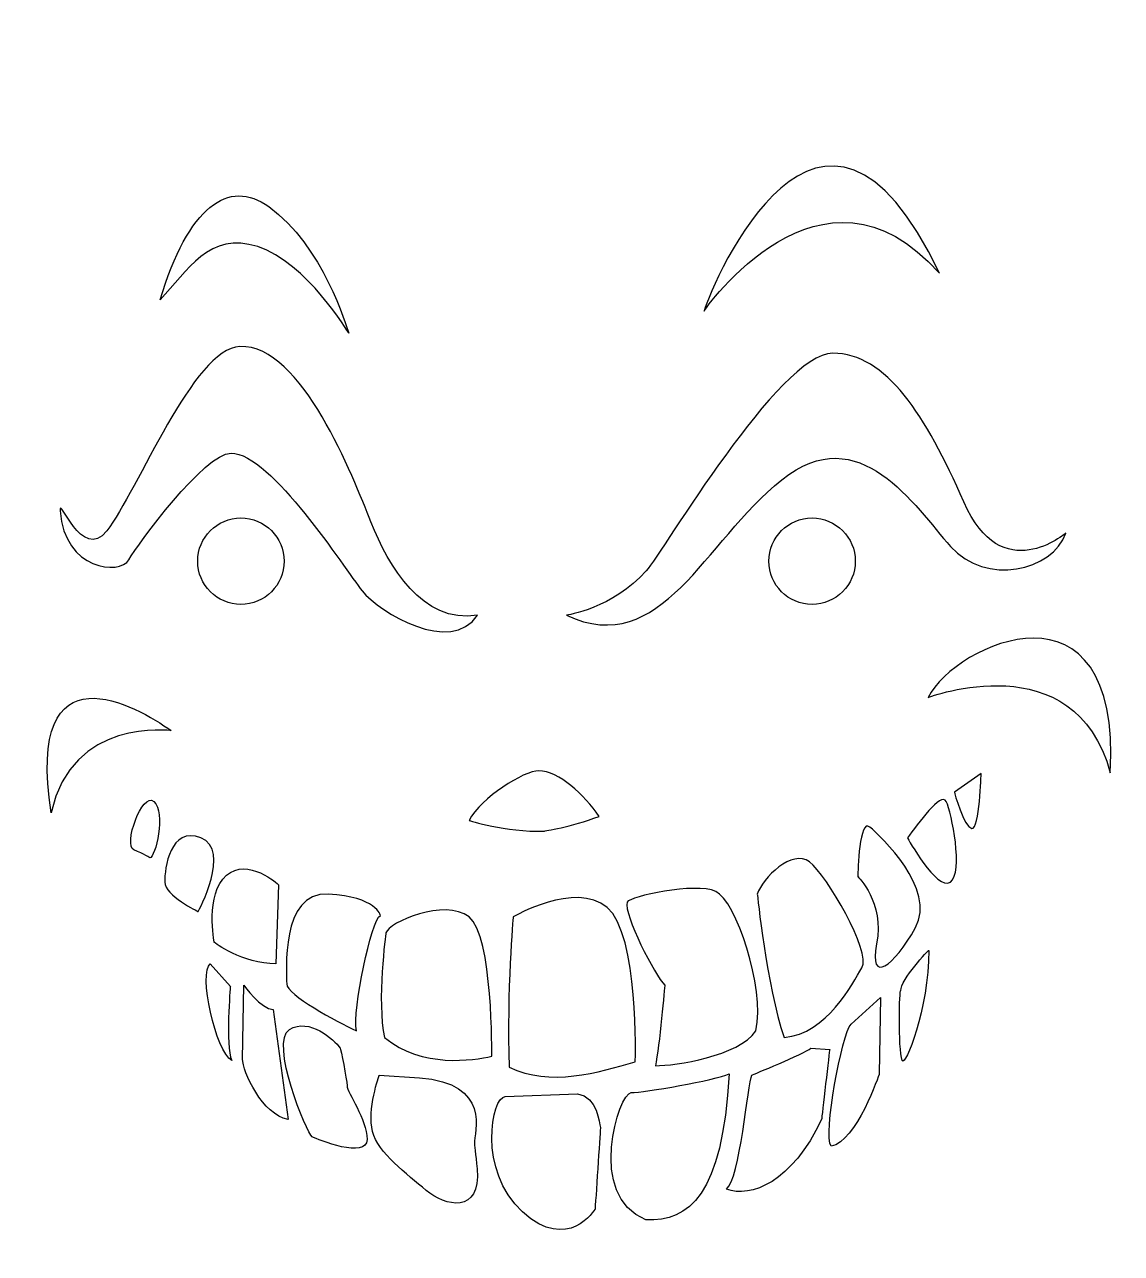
# Model space of a CAD drawing. Header units: centimetres. Extents: x -7.8 to 7.6, y -7.8 to 9.5.
import ezdxf

# ---------------------------------------------------------------- set-up
doc = ezdxf.new("R2010")
doc.units = ezdxf.units.CM
doc.header["$MEASUREMENT"] = 0
doc.layers.add('Camada 1', color=7, linetype='Continuous')

msp = doc.modelspace()

# ---------------------------------------------------------------- linework, layer by layer
at = {"layer": 'Camada 1'}
for centre in [(-4.76155, 1.92409), (3.28179, 1.92409)]:
    msp.add_ellipse(centre, major_axis=(0, 0.60854), ratio=1, dxfattribs=at)
for points, knots in [([(1.75993, 5.44699), (1.88503, 5.85347), (3.41715, 9.48056), (5.07434, 5.97854), (5.07434, 5.97854), (3.41715, 7.85462), (1.75993, 5.44699), (1.75993, 5.44699)], [0, 0, 0, 0, 0.33333333, 0.33333333, 0.33333333, 0.33333333, 1, 1, 1, 1]), ([(-4.5249, 6.35377), (-3.83701, 6.13491), (-3.24291, 5.13431), (-3.24291, 5.13431), (-3.24291, 5.13431), (-3.27418, 5.2281), (-3.60444, 6.3655), (-4.36855, 6.9166), (-4.36855, 6.9166), (-4.93287, 7.32355), (-5.50228, 6.91829), (-5.90071, 5.60333), (-5.90071, 5.60333), (-5.51474, 6.01616), (-5.20891, 6.57142), (-4.5249, 6.35377)], [0, 0, 0, 0, 0.2, 0.2, 0.2, 0.2, 0.4, 0.4, 0.4, 0.4, 0.6, 0.6, 0.6, 0.6, 1, 1, 1, 1]), ([(-7.30777, 2.63288), (-7.32584, 2.87643), (-7.00339, 1.89832), (-6.65115, 2.35147), (-6.65115, 2.35147), (-6.2134, 2.91427), (-5.43219, 4.92325), (-4.77507, 4.94669), (-4.77507, 4.94669), (-3.89956, 4.97796), (-3.1804, 3.10188), (-2.93026, 2.47651), (-2.93026, 2.47651), (-2.68012, 1.85114), (-2.2111, 1.03821), (-1.42938, 1.16325), (-1.42938, 1.16325), (-1.80461, 0.60045), (-2.80519, 1.19452), (-3.05532, 1.50721), (-3.05532, 1.50721), (-3.30546, 1.81987), (-4.33731, 3.44584), (-4.90013, 3.44584), (-4.90013, 3.44584), (-5.27534, 3.44584), (-6.21339, 2.16385), (-6.33846, 1.94496), (-6.33846, 1.94496), (-6.46353, 1.72607), (-7.24522, 1.78865), (-7.30777, 2.63288)], [0, 0, 0, 0, 0.11111111, 0.11111111, 0.11111111, 0.11111111, 0.22222222, 0.22222222, 0.22222222, 0.22222222, 0.33333333, 0.33333333, 0.33333333, 0.33333333, 0.44444444, 0.44444444, 0.44444444, 0.44444444, 0.55555556, 0.55555556, 0.55555556, 0.55555556, 0.66666667, 0.66666667, 0.66666667, 0.66666667, 0.77777778, 0.77777778, 0.77777778, 0.77777778, 1, 1, 1, 1]), ([(-0.17867, 1.16328), (-0.17867, 1.16328), (0.47795, 1.2571), (0.947, 1.78865), (0.947, 1.78865), (1.17833, 2.05077), (2.82305, 4.8529), (3.57349, 4.8529), (3.57349, 4.8529), (4.32393, 4.8529), (4.88675, 3.97739), (5.41832, 2.75796), (5.41832, 2.75796), (5.94987, 1.5385), (6.85662, 2.32021), (6.85662, 2.32021), (6.85662, 2.32021), (6.669, 1.78864), (5.73098, 1.56977), (5.2307, 2.13259), (5.2307, 2.13259), (4.73043, 2.69539), (3.94871, 3.94612), (2.85434, 3.07062), (2.85434, 3.07062), (1.75997, 2.19512), (1.16583, 0.53791), (-0.17867, 1.16328)], [0, 0, 0, 0, 0.125, 0.125, 0.125, 0.125, 0.25, 0.25, 0.25, 0.25, 0.375, 0.375, 0.375, 0.375, 0.5, 0.5, 0.5, 0.5, 0.625, 0.625, 0.625, 0.625, 0.75, 0.75, 0.75, 0.75, 1, 1, 1, 1]), ([(4.91797, 0.00636), (5.29834, 0.76706), (7.63828, 1.81989), (7.48194, -1.05676), (7.48194, -1.05676), (6.98167, 0.78807), (4.91797, 0.00636), (4.91797, 0.00636)], [0, 0, 0, 0, 0.33333333, 0.33333333, 0.33333333, 0.33333333, 1, 1, 1, 1]), ([(-5.74434, -0.46264), (-6.21337, -0.11868), (-7.80804, 0.78807), (-7.43281, -1.61956), (-7.43281, -1.61956), (-7.15142, -0.27502), (-5.74434, -0.46264), (-5.74434, -0.46264)], [0, 0, 0, 0, 0.33333333, 0.33333333, 0.33333333, 0.33333333, 1, 1, 1, 1]), ([(-0.49175, -1.87691), (-1.03931, -1.89575), (-1.54916, -1.72594), (-1.54916, -1.72594), (-1.54916, -1.72594), (-1.37914, -1.40495), (-0.77507, -1.02744), (-0.56713, -1.02744), (-0.56713, -1.02744), (-0.28405, -1.02744), (0.07464, -1.36727), (0.28234, -1.66921), (0.28234, -1.66921), (-0.11401, -1.8204), (-0.49175, -1.87691), (-0.49175, -1.87691)], [0, 0, 0, 0, 0.2, 0.2, 0.2, 0.2, 0.4, 0.4, 0.4, 0.4, 0.6, 0.6, 0.6, 0.6, 1, 1, 1, 1]), ([(5.28548, -1.32936), (5.28548, -1.32936), (5.66323, -1.06491), (5.66323, -1.06491), (5.66323, -1.06491), (5.66323, -1.06491), (5.64415, -1.85787), (5.53089, -1.83903), (5.53089, -1.83903), (5.41761, -1.82016), (5.28548, -1.32936), (5.28548, -1.32936)], [0, 0, 0, 0, 0.25, 0.25, 0.25, 0.25, 0.5, 0.5, 0.5, 0.5, 1, 1, 1, 1]), ([(-6.04261, -2.25445), (-5.96723, -2.25445), (-5.81605, -1.61244), (-5.98609, -1.46149), (-5.98609, -1.46149), (-6.15611, -1.31052), (-6.42035, -2.0844), (-6.26917, -2.14115), (-6.26917, -2.14115), (-6.11823, -2.19791), (-6.04261, -2.25445), (-6.04261, -2.25445)], [0, 0, 0, 0, 0.25, 0.25, 0.25, 0.25, 0.5, 0.5, 0.5, 0.5, 1, 1, 1, 1]), ([(4.62463, -1.97134), (4.77584, -1.78248), (5.09659, -1.31052), (5.17219, -1.46149), (5.17219, -1.46149), (5.24778, -1.61243), (5.4178, -2.46214), (5.22894, -2.59425), (5.22894, -2.59425), (5.04007, -2.72641), (4.62463, -1.97134), (4.62463, -1.97134)], [0, 0, 0, 0, 0.25, 0.25, 0.25, 0.25, 0.5, 0.5, 0.5, 0.5, 1, 1, 1, 1]), ([(3.92613, -2.51869), (3.92613, -2.44328), (3.94521, -1.68803), (4.09618, -1.82016), (4.09618, -1.82016), (4.24712, -1.95229), (5.03987, -2.68871), (4.73795, -3.23626), (4.73795, -3.23626), (4.43601, -3.78379), (4.0771, -4.04805), (4.19039, -3.46282), (4.19039, -3.46282), (4.30368, -2.87759), (3.92613, -2.51869), (3.92613, -2.51869)], [0, 0, 0, 0, 0.2, 0.2, 0.2, 0.2, 0.4, 0.4, 0.4, 0.4, 0.6, 0.6, 0.6, 0.6, 1, 1, 1, 1]), ([(-5.36295, -3.0097), (-5.36295, -3.0097), (-5.83513, -2.78314), (-5.83513, -2.59428), (-5.83513, -2.59428), (-5.83513, -2.40542), (-5.75954, -1.80154), (-5.32525, -1.97134), (-5.32525, -1.97134), (-4.89101, -2.14115), (-5.36295, -3.0097), (-5.36295, -3.0097)], [0, 0, 0, 0, 0.25, 0.25, 0.25, 0.25, 0.5, 0.5, 0.5, 0.5, 1, 1, 1, 1]), ([(-4.26786, -3.7459), (-4.26786, -3.7459), (-4.23016, -2.63195), (-4.23016, -2.63195), (-4.23016, -2.63195), (-4.23016, -2.63195), (-4.66466, -2.23537), (-4.96657, -2.49982), (-4.96657, -2.49982), (-5.26851, -2.7643), (-5.13638, -3.44399), (-5.13638, -3.44399), (-5.13638, -3.44399), (-5.13638, -3.44399), (-4.74001, -3.7459), (-4.26786, -3.7459)], [0, 0, 0, 0, 0.2, 0.2, 0.2, 0.2, 0.4, 0.4, 0.4, 0.4, 0.6, 0.6, 0.6, 0.6, 1, 1, 1, 1]), ([(2.51005, -2.7643), (2.58564, -2.53774), (3.00109, -2.12253), (3.24646, -2.31117), (3.24646, -2.31117), (3.49186, -2.49982), (4.11522, -3.57609), (3.98287, -3.80263), (3.98287, -3.80263), (3.85055, -4.02919), (3.49207, -4.72793), (2.88779, -4.78445), (2.88779, -4.78445), (2.64239, -4.04806), (2.51005, -2.7643), (2.51005, -2.7643)], [0, 0, 0, 0, 0.2, 0.2, 0.2, 0.2, 0.4, 0.4, 0.4, 0.4, 0.6, 0.6, 0.6, 0.6, 1, 1, 1, 1]), ([(-0.92623, -3.08529), (-0.92623, -3.08529), (-0.05768, -2.5752), (0.39544, -2.95295), (0.39544, -2.95295), (0.84854, -3.33069), (0.792, -5.12433), (0.792, -5.12433), (0.792, -5.12433), (0.28212, -5.27527), (-0.41638, -5.48321), (-0.98277, -5.1999), (-0.98277, -5.1999), (-1.02068, -4.12365), (-0.92623, -3.08529), (-0.92623, -3.08529)], [0, 0, 0, 0, 0.2, 0.2, 0.2, 0.2, 0.4, 0.4, 0.4, 0.4, 0.6, 0.6, 0.6, 0.6, 1, 1, 1, 1]), ([(0.67874, -2.8776), (0.70538, -2.79746), (1.64151, -2.59407), (1.92482, -2.72642), (1.92482, -2.72642), (2.20811, -2.85874), (2.62332, -4.06691), (2.49121, -4.69005), (2.49121, -4.69005), (2.24581, -5.04875), (1.35821, -5.18088), (1.07513, -5.18088), (1.07513, -5.18088), (1.13188, -4.91664), (1.20745, -4.04809), (1.20745, -4.04809), (1.20745, -4.04809), (1.07511, -3.91593), (0.62219, -3.04759), (0.67874, -2.8776)], [0, 0, 0, 0, 0.16666667, 0.16666667, 0.16666667, 0.16666667, 0.33333333, 0.33333333, 0.33333333, 0.33333333, 0.5, 0.5, 0.5, 0.5, 0.66666667, 0.66666667, 0.66666667, 0.66666667, 1, 1, 1, 1]), ([(-2.79543, -3.06622), (-2.92756, -3.12297), (-3.1918, -4.40673), (-3.13505, -4.69002), (-3.13505, -4.69002), (-3.41837, -4.55791), (-4.11687, -4.18014), (-4.11687, -4.0292), (-4.11687, -4.0292), (-4.11687, -3.87823), (-4.2113, -2.7266), (-3.53164, -2.76428), (-3.53164, -2.76428), (-2.85197, -2.80198), (-2.79543, -3.06622), (-2.79543, -3.06622)], [0, 0, 0, 0, 0.2, 0.2, 0.2, 0.2, 0.4, 0.4, 0.4, 0.4, 0.6, 0.6, 0.6, 0.6, 1, 1, 1, 1]), ([(-2.71963, -3.31186), (-2.68195, -3.16068), (-1.889, -2.82106), (-1.54914, -3.0853), (-1.54914, -3.0853), (-1.20931, -3.34954), (-1.22815, -5.04872), (-1.22815, -5.04872), (-1.22815, -5.04872), (-1.49239, -5.10547), (-2.2102, -5.21877), (-2.73868, -4.78448), (-2.73868, -4.78448), (-2.85197, -4.2746), (-2.71963, -3.31186), (-2.71963, -3.31186)], [0, 0, 0, 0, 0.2, 0.2, 0.2, 0.2, 0.4, 0.4, 0.4, 0.4, 0.6, 0.6, 0.6, 0.6, 1, 1, 1, 1]), ([(4.54927, -5.10525), (4.5874, -5.21981), (4.9268, -4.36928), (4.9268, -3.55725), (4.9268, -3.55725), (4.9268, -3.53817), (4.53024, -3.97267), (4.53024, -4.12364), (4.53024, -4.12364), (4.51136, -4.08576), (4.49273, -4.93523), (4.54927, -5.10525)], [0, 0, 0, 0, 0.25, 0.25, 0.25, 0.25, 0.5, 0.5, 0.5, 0.5, 1, 1, 1, 1]), ([(-4.90982, -4.0669), (-4.90982, -4.0669), (-5.19314, -3.7459), (-5.19314, -3.7459), (-5.19314, -3.7459), (-5.36295, -3.85917), (-5.11755, -4.99174), (-4.89101, -5.10525), (-4.89101, -5.10525), (-4.98541, -4.89774), (-4.90982, -4.0669), (-4.90982, -4.0669)], [0, 0, 0, 0, 0.25, 0.25, 0.25, 0.25, 0.5, 0.5, 0.5, 0.5, 1, 1, 1, 1]), ([(-4.09803, -5.9361), (-4.09803, -5.9361), (-4.30575, -4.38786), (-4.30575, -4.38786), (-4.30575, -4.38786), (-4.47577, -4.38786), (-4.72096, -4.04803), (-4.72096, -4.04803), (-4.72096, -4.04803), (-4.72096, -4.04803), (-4.74001, -5.08639), (-4.74001, -5.08639), (-4.74001, -5.08639), (-4.74001, -5.25644), (-4.45672, -5.87958), (-4.09803, -5.9361)], [0, 0, 0, 0, 0.2, 0.2, 0.2, 0.2, 0.4, 0.4, 0.4, 0.4, 0.6, 0.6, 0.6, 0.6, 1, 1, 1, 1]), ([(4.24712, -4.21808), (4.24712, -4.21808), (3.8317, -4.59561), (3.8317, -4.59561), (3.8317, -4.59561), (3.69959, -4.72774), (3.43535, -6.16247), (3.54862, -6.31366), (3.54862, -6.31366), (3.90732, -6.25712), (4.22828, -5.29417), (4.22828, -5.29417), (4.22828, -5.29417), (4.22828, -5.29417), (4.24712, -4.21808), (4.24712, -4.21808)], [0, 0, 0, 0, 0.2, 0.2, 0.2, 0.2, 0.4, 0.4, 0.4, 0.4, 0.6, 0.6, 0.6, 0.6, 1, 1, 1, 1]), ([(-3.36161, -4.93545), (-3.45604, -4.80332), (-3.79608, -4.5014), (-4.07919, -4.67121), (-4.07919, -4.67121), (-4.36227, -4.84102), (-3.83379, -6.14362), (-3.7582, -6.18153), (-3.7582, -6.18153), (-3.68261, -6.21944), (-2.98408, -6.50273), (-2.98408, -6.21944), (-2.98408, -6.21944), (-2.98408, -5.93612), (-3.26716, -5.55859), (-3.26716, -5.46416), (-3.26716, -5.46416), (-3.26716, -5.36973), (-3.36161, -4.93545), (-3.36161, -4.93545)], [0, 0, 0, 0, 0.16666667, 0.16666667, 0.16666667, 0.16666667, 0.33333333, 0.33333333, 0.33333333, 0.33333333, 0.5, 0.5, 0.5, 0.5, 0.66666667, 0.66666667, 0.66666667, 0.66666667, 1, 1, 1, 1]), ([(3.52978, -4.95428), (3.52978, -4.95428), (3.26533, -4.93544), (3.26533, -4.93544), (3.26533, -4.93544), (3.1709, -5.01101), (2.43467, -5.31297), (2.43467, -5.31297), (2.43467, -5.31297), (2.37792, -5.42624), (2.26441, -6.7858), (2.07579, -6.91793), (2.07579, -6.91793), (2.41562, -7.05004), (3.00085, -6.8235), (3.41628, -5.93611), (3.41628, -5.93611), (3.41627, -5.91726), (3.52978, -4.95428), (3.52978, -4.95428)], [0, 0, 0, 0, 0.16666667, 0.16666667, 0.16666667, 0.16666667, 0.33333333, 0.33333333, 0.33333333, 0.33333333, 0.5, 0.5, 0.5, 0.5, 0.66666667, 0.66666667, 0.66666667, 0.66666667, 1, 1, 1, 1]), ([(-1.47378, -6.27596), (-1.47378, -6.12499), (-1.22817, -5.42649), (-2.2479, -5.35087), (-2.2479, -5.35087), (-2.2479, -5.35087), (-2.81408, -5.31296), (-2.81408, -5.31296), (-2.81408, -5.31296), (-2.81408, -5.31296), (-2.98434, -5.80376), (-2.90851, -6.10592), (-2.90851, -6.10592), (-2.83313, -6.40807), (-2.41771, -6.71023), (-2.15344, -6.93676), (-2.15344, -6.93676), (-1.88899, -7.16332), (-1.3776, -7.27421), (-1.43586, -6.63461), (-1.43586, -6.63461), (-1.45473, -6.4269), (-1.47378, -6.27596), (-1.47378, -6.27596)], [0, 0, 0, 0, 0.14285714, 0.14285714, 0.14285714, 0.14285714, 0.28571429, 0.28571429, 0.28571429, 0.28571429, 0.42857143, 0.42857143, 0.42857143, 0.42857143, 0.57142857, 0.57142857, 0.57142857, 0.57142857, 0.71428571, 0.71428571, 0.71428571, 0.71428571, 1, 1, 1, 1]), ([(2.11368, -5.29414), (1.92479, -5.38857), (0.90506, -5.55859), (0.73525, -5.55859), (0.73525, -5.55859), (0.56544, -5.55859), (0.09326, -7.01237), (0.94297, -7.3522), (0.94297, -7.3522), (1.54728, -7.37107), (2.01925, -7.01213), (2.11368, -5.29414)], [0, 0, 0, 0, 0.25, 0.25, 0.25, 0.25, 0.5, 0.5, 0.5, 0.5, 1, 1, 1, 1]), ([(-0.01979, -5.57743), (-0.01979, -5.57743), (-1.03931, -5.61513), (-1.03931, -5.61513), (-1.03931, -5.61513), (-1.22817, -5.61513), (-1.43611, -6.6537), (-0.79409, -7.23893), (-0.79409, -7.23893), (-0.1521, -7.82416), (0.22564, -7.20102), (0.22564, -7.20102), (0.22564, -7.20102), (0.24448, -6.95565), (0.30102, -6.04939), (0.30102, -6.04939), (0.30102, -6.04939), (0.28212, -5.99264), (0.2635, -5.61532), (-0.01979, -5.57743)], [0, 0, 0, 0, 0.16666667, 0.16666667, 0.16666667, 0.16666667, 0.33333333, 0.33333333, 0.33333333, 0.33333333, 0.5, 0.5, 0.5, 0.5, 0.66666667, 0.66666667, 0.66666667, 0.66666667, 1, 1, 1, 1])]:
    msp.add_open_spline(points, degree=3, knots=knots, dxfattribs=at)

doc.saveas('drawing.dxf')
